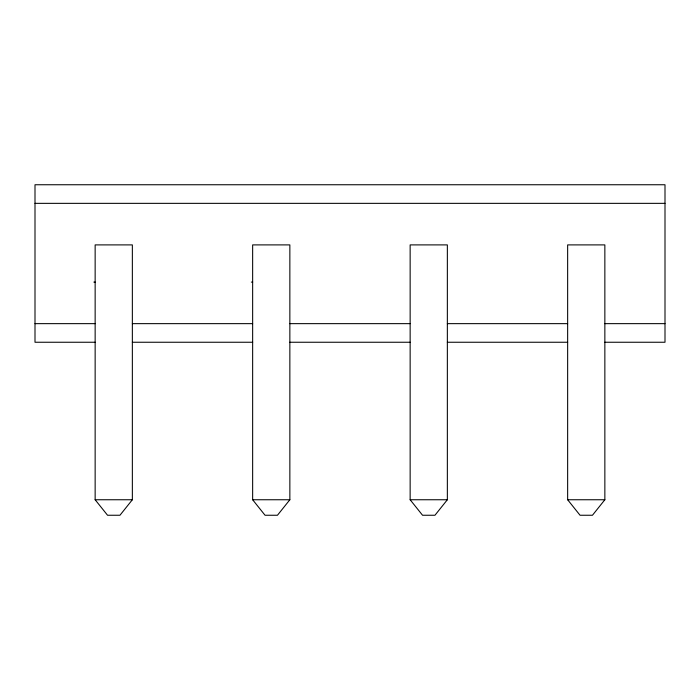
<?xml version="1.0" encoding="UTF-8"?>
<svg xmlns="http://www.w3.org/2000/svg" width="700" height="700" viewBox="0 0 700 700"><rect width="100%" height="100%" fill="white"/><g stroke="black" fill="none" stroke-linecap="round" stroke-linejoin="round"><path stroke-width="1.05" d="M132.352 499.748L119.954 515.253L107.546 515.253L95.147 499.748L95.147 244.895L132.352 244.895L132.352 499.748L95.147 499.748M289.852 499.748L277.454 515.253L265.046 515.253L252.648 499.748L252.648 244.895L289.852 244.895L289.852 499.748L252.648 499.748M447.352 499.748L434.954 515.253L422.546 515.253L410.148 499.748L410.148 244.895L447.352 244.895L447.352 499.748L410.148 499.748M604.852 499.748L592.454 515.253L580.046 515.253L567.648 499.748L567.648 244.895L604.852 244.895L604.852 499.748L567.648 499.748M35 203.35L665 203.35M93.844 282.1L95.147 282.1M251.344 282.1L252.648 282.1M35 323.645L95.156 323.645M132.344 323.645L252.656 323.645M289.844 323.645L410.156 323.645M447.344 323.645L567.656 323.645M604.844 323.645L665 323.645M95.156 342.248L35 342.248L35 184.748L665 184.748L665 342.248L604.844 342.248M132.344 342.248L252.656 342.248M289.844 342.248L410.156 342.248M447.344 342.248L567.656 342.248"/></g></svg>
